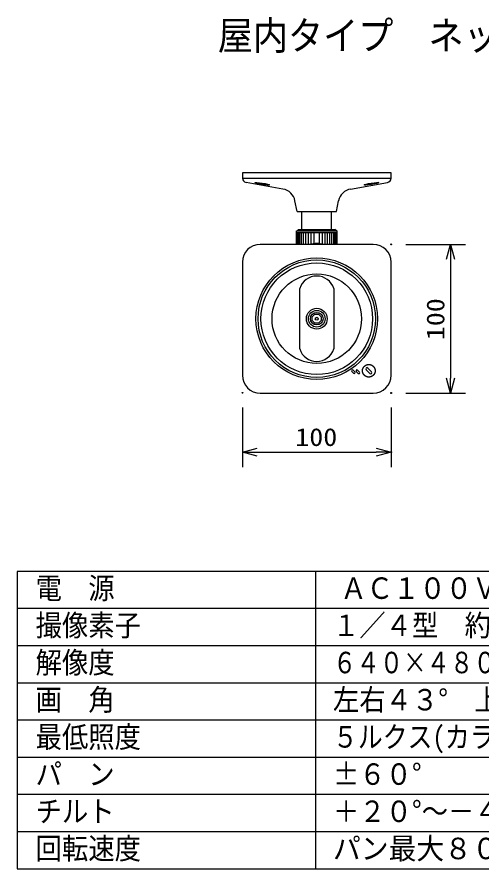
# Model space of a CAD drawing. Units: millimetres, scale not verified. Extents: x -63 to 63, y -57 to 58.
# Drawn here: x -62.5 to 0, y -56.8 to 57.7 of the extents above; entities that cross this region are included whole.
import ezdxf
from ezdxf.enums import TextEntityAlignment as Align

# ---------------------------------------------------------------- set-up
doc = ezdxf.new("R2010")
doc.units = ezdxf.units.MM
doc.header["$LTSCALE"] = 0.191673
doc.header["$PDMODE"] = 32
doc.header["$PDSIZE"] = 0.0958
for name, color, linetype in [('0-0_MOJI1', 2, 'Continuous'), ('0-2_GAIKEI', 1, 'Continuous'), ('0-3_WAKU', 7, 'Continuous')]:
    doc.layers.add(name, color=color, linetype=linetype)
doc.styles.add('ＭＳ ゴシック', font='')
doc.styles.get('ＭＳ ゴシック').set_extended_font_data('MS Gothic')

# ---------------------------------------------------------------- blocks, each defined once
blk = doc.blocks.new('_OPEN30')
at = {"layer": '0-3_WAKU'}
blk.add_line((0, 0), (-1, 0), dxfattribs=at)
blk.add_lwpolyline([(-1, 0.26795), (0, 0), (-1, -0.26795)], dxfattribs=at)

msp = doc.modelspace()

# ---------------------------------------------------------------- linework, layer by layer
at = {"layer": '0-2_GAIKEI', "color": 7}
for p, q in [((-12.1928, 36.7514), (-32.1928, 36.7514)), ((-32.1928, 36.7514), (-32.1928, 36.0548)), ((-12.1928, 36.0548), (-12.1928, 36.7514)), ((-26.7434, 34.5897), (-31.697, 35.4639)), ((-17.6422, 34.5897), (-12.6885, 35.4639)), ((-24.8428, 31.5514), (-25.1284, 33.0056)), ((-19.5428, 31.5514), (-19.2571, 33.0056)), ((-24.8428, 31.5514), (-19.5428, 31.5514)), ((-24.1928, 29.1514), (-24.1928, 31.5514)), ((-20.1928, 29.1514), (-20.1928, 31.5514)), ((-24.9314, 28.7514), (-24.9314, 28.9514)), ((-24.9314, 28.9514), (-19.4542, 28.9514)), ((-24.9314, 28.7514), (-19.4542, 28.7514)), ((-24.9314, 27.1514), (-24.9314, 28.7514)), ((-24.8428, 28.9514), (-24.6428, 29.1514)), ((-24.6428, 29.1514), (-19.7428, 29.1514)), ((-19.5428, 28.9514), (-19.7428, 29.1514)), ((-19.4542, 28.7514), (-19.4542, 28.9514)), ((-19.4542, 27.1514), (-19.4542, 28.7514)), ((-14.5928, 27.1514), (-29.7928, 27.1514)), ((-32.1928, 24.7514), (-32.1928, 9.5514)), ((-12.1928, 9.5514), (-12.1928, 24.7514)), ((-29.7928, 7.1514), (-14.5928, 7.1514))]:
    msp.add_line(p, q, dxfattribs=at)
at = {"layer": '0-2_GAIKEI'}
for p, q in [((-32.1928, 36.0548), (-12.1928, 36.0548)), ((-24.7999, 27.1514), (-24.7999, 28.7514)), ((-24.6577, 27.1514), (-24.6577, 28.7514)), ((-24.468, 27.1514), (-24.468, 28.7514)), ((-24.2343, 27.1514), (-24.2343, 28.7514)), ((-23.9613, 27.1514), (-23.9613, 28.7514)), ((-23.6543, 27.1514), (-23.6543, 28.7514)), ((-23.3192, 27.1514), (-23.3192, 28.7514)), ((-22.9626, 27.185), (-22.9626, 28.7514)), ((-22.5626, 27.2362), (-22.5626, 28.7514)), ((-21.823, 27.2362), (-21.823, 28.7514)), ((-21.423, 27.185), (-21.423, 28.7514)), ((-21.0663, 27.1514), (-21.0663, 28.7514)), ((-20.7312, 27.1514), (-20.7312, 28.7514)), ((-20.4242, 27.1514), (-20.4242, 28.7514)), ((-20.1512, 27.1514), (-20.1512, 28.7514)), ((-19.9176, 27.1514), (-19.9176, 28.7514)), ((-19.7278, 27.1514), (-19.7278, 28.7514)), ((-19.5856, 27.1514), (-19.5856, 28.7514)), ((-24.4928, 13.0888), (-24.4928, 21.214)), ((-19.8928, 21.214), (-19.8928, 13.0888)), ((-22.7933, 17.4001), (-22.4415, 17.7519)), ((-22.7933, 16.9027), (-22.7933, 17.4001)), ((-22.4415, 17.7519), (-21.944, 17.7519)), ((-21.944, 17.7519), (-21.5923, 17.4001)), ((-21.5923, 17.4001), (-21.5923, 16.9027)), ((-22.4415, 16.5509), (-22.7933, 16.9027)), ((-21.944, 16.5509), (-22.4415, 16.5509)), ((-21.5923, 16.9027), (-21.944, 16.5509)), ((-16.0295, 10.3013), (-16.0264, 10.3178)), ((-16.0264, 10.3178), (-16.0229, 10.3343)), ((-16.0229, 10.3343), (-16.0192, 10.3507)), ((-16.0192, 10.3507), (-16.015, 10.3671)), ((-16.015, 10.3671), (-16.0106, 10.3833)), ((-16.0106, 10.3833), (-16.0058, 10.3995)), ((-16.0058, 10.3995), (-16.0008, 10.4157)), ((-16.0008, 10.4157), (-15.9953, 10.4317)), ((-15.9953, 10.4317), (-15.9896, 10.4476)), ((-15.9896, 10.4476), (-15.9835, 10.4635)), ((-15.9835, 10.4635), (-15.9771, 10.4792)), ((-15.9771, 10.4792), (-15.9704, 10.4948)), ((-15.9704, 10.4948), (-15.9633, 10.5103)), ((-15.9633, 10.5103), (-15.9559, 10.5257)), ((-15.9559, 10.5257), (-15.9483, 10.541)), ((-15.9483, 10.541), (-15.9403, 10.556)), ((-15.9403, 10.556), (-15.932, 10.571)), ((-15.932, 10.571), (-15.9234, 10.5858)), ((-15.9234, 10.5858), (-15.9145, 10.6004)), ((-15.9145, 10.6004), (-15.9053, 10.6149)), ((-15.9053, 10.6149), (-15.8958, 10.6291)), ((-15.8958, 10.6291), (-15.8861, 10.6432)), ((-15.8861, 10.6432), (-15.876, 10.6571)), ((-15.876, 10.6571), (-15.8657, 10.6708)), ((-15.8657, 10.6708), (-15.855, 10.6843)), ((-15.855, 10.6843), (-15.8441, 10.6976)), ((-15.8441, 10.6976), (-15.833, 10.7106)), ((-15.833, 10.7106), (-15.8215, 10.7235)), ((-15.8215, 10.7235), (-15.8098, 10.7361)), ((-15.8098, 10.7361), (-15.7979, 10.7484)), ((-15.7979, 10.7484), (-15.7856, 10.7605)), ((-15.7856, 10.7605), (-15.7732, 10.7724)), ((-15.7732, 10.7724), (-15.7605, 10.784)), ((-15.7605, 10.784), (-15.7475, 10.7954)), ((-15.7475, 10.7954), (-15.7344, 10.8065)), ((-15.7344, 10.8065), (-15.721, 10.8173)), ((-15.721, 10.8173), (-15.7073, 10.8278)), ((-15.7073, 10.8278), (-15.6935, 10.8381)), ((-15.6935, 10.8381), (-15.6795, 10.8481)), ((-15.6795, 10.8481), (-15.6653, 10.8578)), ((-15.6653, 10.8578), (-15.6509, 10.8672)), ((-15.6509, 10.8672), (-15.6364, 10.8764)), ((-15.6364, 10.8764), (-15.6216, 10.8852)), ((-15.6216, 10.8852), (-15.6067, 10.8937)), ((-15.6067, 10.8937), (-15.5917, 10.9019)), ((-15.5917, 10.9019), (-15.5765, 10.9099)), ((-15.5765, 10.9099), (-15.5611, 10.9175)), ((-15.5611, 10.9175), (-15.5456, 10.9247)), ((-15.5456, 10.9247), (-15.53, 10.9317)), ((-15.53, 10.9317), (-15.5143, 10.9383)), ((-15.5143, 10.9383), (-15.4984, 10.9446)), ((-15.4984, 10.9446), (-15.4824, 10.9506)), ((-15.4824, 10.9506), (-15.4664, 10.9562)), ((-15.4664, 10.9562), (-15.4502, 10.9615)), ((-15.4502, 10.9615), (-15.4339, 10.9665)), ((-15.4339, 10.9665), (-15.4176, 10.9712)), ((-15.4176, 10.9712), (-15.4012, 10.9755)), ((-15.4012, 10.9755), (-15.3848, 10.9795)), ((-15.3848, 10.9795), (-15.3682, 10.9831)), ((-15.3682, 10.9831), (-15.3517, 10.9864)), ((-15.3517, 10.9864), (-15.335, 10.9894)), ((-15.3413, 10.5262), (-14.818, 10.0029)), ((-15.335, 10.9894), (-15.3184, 10.9921)), ((-15.3184, 10.9921), (-15.3017, 10.9944)), ((-15.3017, 10.9944), (-15.285, 10.9964)), ((-15.285, 10.9964), (-15.2682, 10.9981)), ((-15.2682, 10.9981), (-15.2515, 10.9994)), ((-15.2515, 10.9994), (-15.2348, 11.0004)), ((-15.2348, 11.0004), (-15.2181, 11.0011)), ((-15.2181, 11.0011), (-15.2014, 11.0014)), ((-15.2014, 11.0014), (-15.1847, 11.0015)), ((-15.1847, 11.0015), (-15.168, 11.0011)), ((-15.168, 11.0011), (-15.1514, 11.0005)), ((-15.1514, 11.0005), (-15.1348, 10.9995)), ((-15.1348, 10.9995), (-15.1183, 10.9982)), ((-15.1183, 10.9982), (-15.1018, 10.9966)), ((-15.1018, 10.9966), (-15.0853, 10.9946)), ((-15.0853, 10.9946), (-15.069, 10.9923)), ((-15.069, 10.9923), (-15.0527, 10.9898)), ((-15.0527, 10.9898), (-15.0364, 10.9869)), ((-15.0364, 10.9869), (-15.0203, 10.9837)), ((-15.0203, 10.9837), (-15.0042, 10.9801)), ((-15.0042, 10.9801), (-14.9882, 10.9763)), ((-14.9882, 10.9763), (-14.9723, 10.9722)), ((-14.9723, 10.9722), (-14.9564, 10.9678)), ((-14.9564, 10.9678), (-14.9407, 10.963)), ((-14.9407, 10.963), (-14.9251, 10.958)), ((-14.9251, 10.958), (-14.9096, 10.9527)), ((-14.9096, 10.9527), (-14.8942, 10.9471)), ((-14.8942, 10.9471), (-14.879, 10.9412)), ((-14.879, 10.9412), (-14.8638, 10.935)), ((-14.8638, 10.935), (-14.8488, 10.9286)), ((-14.8488, 10.9286), (-14.8339, 10.9218)), ((-14.8339, 10.9218), (-14.8192, 10.9148)), ((-14.8192, 10.9148), (-14.8046, 10.9075)), ((-14.8046, 10.9075), (-14.7901, 10.9)), ((-14.7901, 10.9), (-14.7758, 10.8921)), ((-14.7758, 10.8921), (-14.7617, 10.884)), ((-14.7617, 10.884), (-14.7477, 10.8757)), ((-14.7477, 10.8757), (-14.7339, 10.8671)), ((-14.7339, 10.8671), (-14.7203, 10.8582)), ((-14.7203, 10.8582), (-14.7068, 10.849)), ((-14.7068, 10.849), (-14.6936, 10.8397)), ((-14.6936, 10.8397), (-14.6805, 10.83)), ((-14.6805, 10.83), (-14.6676, 10.8201)), ((-14.6676, 10.8201), (-14.6549, 10.81)), ((-14.6549, 10.81), (-14.6424, 10.7996)), ((-14.6424, 10.7996), (-14.6301, 10.789)), ((-14.6301, 10.789), (-14.6181, 10.7782)), ((-14.6181, 10.7782), (-14.6062, 10.7671)), ((-14.6062, 10.7671), (-14.5946, 10.7558)), ((-14.5946, 10.7558), (-14.5832, 10.7442)), ((-14.5832, 10.7442), (-14.572, 10.7325)), ((-14.572, 10.7325), (-14.5611, 10.7205)), ((-14.5611, 10.7205), (-14.5504, 10.7083)), ((-14.5504, 10.7083), (-14.5399, 10.6959)), ((-14.5399, 10.6959), (-14.5297, 10.6833)), ((-14.5297, 10.6833), (-14.5197, 10.6705)), ((-14.5197, 10.6705), (-14.5099, 10.6575)), ((-14.5099, 10.6575), (-14.5004, 10.6443)), ((-14.5004, 10.6443), (-14.4911, 10.6309)), ((-14.4911, 10.6309), (-14.4821, 10.6174)), ((-14.4821, 10.6174), (-14.4734, 10.6037)), ((-14.4734, 10.6037), (-14.4649, 10.5898)), ((-14.4649, 10.5898), (-14.4566, 10.5757)), ((-14.4566, 10.5757), (-14.4487, 10.5615)), ((-14.4487, 10.5615), (-14.441, 10.5471)), ((-14.441, 10.5471), (-14.4335, 10.5326)), ((-14.4335, 10.5326), (-14.4264, 10.518)), ((-14.4264, 10.518), (-14.4195, 10.5032)), ((-14.4195, 10.5032), (-14.4128, 10.4882)), ((-14.4128, 10.4882), (-14.4065, 10.4732)), ((-14.4065, 10.4732), (-14.4004, 10.458)), ((-14.4004, 10.458), (-14.3947, 10.4427)), ((-14.3947, 10.4427), (-14.3892, 10.4272)), ((-14.3892, 10.4272), (-14.384, 10.4117)), ((-14.384, 10.4117), (-14.3791, 10.396)), ((-14.3791, 10.396), (-14.3745, 10.3803)), ((-14.3745, 10.3803), (-14.3702, 10.3645)), ((-14.3702, 10.3645), (-14.3662, 10.3485)), ((-14.3662, 10.3485), (-14.3625, 10.3325)), ((-14.3625, 10.3325), (-14.3591, 10.3164)), ((-14.3591, 10.3164), (-14.356, 10.3002)), ((-17.2304, 9.8193), (-17.4849, 10.0738)), ((-17.3152, 10.2435), (-17.0607, 9.989)), ((-16.6175, 9.8081), (-16.8721, 10.0626)), ((-16.7024, 10.2323), (-16.4478, 9.9778)), ((-16.0428, 10.1514), (-16.0421, 10.1848)), ((-16.0407, 10.1138), (-16.0428, 10.1514)), ((-16.0421, 10.1848), (-16.0413, 10.2015)), ((-16.0413, 10.2015), (-16.0402, 10.2182)), ((-16.0378, 10.0761), (-16.0407, 10.1138)), ((-16.0402, 10.2182), (-16.0387, 10.2348)), ((-16.0387, 10.2348), (-16.0369, 10.2515)), ((-16.0357, 10.0475), (-16.0378, 10.0761)), ((-16.0369, 10.2515), (-16.0348, 10.2681)), ((-16.0323, 10.0189), (-16.0357, 10.0475)), ((-16.0348, 10.2681), (-16.0323, 10.2847)), ((-16.0323, 10.2847), (-16.0295, 10.3013)), ((-16.0295, 10.0005), (-16.0323, 10.0189)), ((-16.0263, 9.9822), (-16.0295, 10.0005)), ((-16.0229, 9.9681), (-16.0263, 9.9822)), ((-16.0194, 9.954), (-16.0229, 9.9681)), ((-16.0155, 9.9385), (-16.0194, 9.954)), ((-16.0112, 9.9231), (-16.0155, 9.9385)), ((-16.0066, 9.9067), (-16.0112, 9.9231)), ((-16.0017, 9.8905), (-16.0066, 9.9067)), ((-15.9965, 9.8747), (-16.0017, 9.8905)), ((-15.9909, 9.8591), (-15.9965, 9.8747)), ((-15.9852, 9.8438), (-15.9909, 9.8591)), ((-15.9791, 9.8287), (-15.9852, 9.8438)), ((-15.9727, 9.8136), (-15.9791, 9.8287)), ((-15.966, 9.7987), (-15.9727, 9.8136)), ((-15.9591, 9.7838), (-15.966, 9.7987)), ((-15.9519, 9.7691), (-15.9591, 9.7838)), ((-15.9443, 9.7546), (-15.9519, 9.7691)), ((-15.9365, 9.7402), (-15.9443, 9.7546)), ((-15.9285, 9.726), (-15.9365, 9.7402)), ((-15.9202, 9.712), (-15.9285, 9.726)), ((-15.9116, 9.6981), (-15.9202, 9.712)), ((-15.9027, 9.6845), (-15.9116, 9.6981)), ((-15.8936, 9.6709), (-15.9027, 9.6845)), ((-15.8842, 9.6576), (-15.8936, 9.6709)), ((-15.8746, 9.6445), (-15.8842, 9.6576)), ((-15.8647, 9.6315), (-15.8746, 9.6445)), ((-15.8546, 9.6187), (-15.8647, 9.6315)), ((-15.8443, 9.6062), (-15.8546, 9.6187)), ((-15.8337, 9.5938), (-15.8443, 9.6062)), ((-15.8229, 9.5816), (-15.8337, 9.5938)), ((-15.8119, 9.5697), (-15.8229, 9.5816)), ((-15.8007, 9.5579), (-15.8119, 9.5697)), ((-15.7892, 9.5464), (-15.8007, 9.5579)), ((-15.7775, 9.5351), (-15.7892, 9.5464)), ((-15.7656, 9.524), (-15.7775, 9.5351)), ((-15.7536, 9.5131), (-15.7656, 9.524)), ((-15.7413, 9.5025), (-15.7536, 9.5131)), ((-15.7288, 9.4921), (-15.7413, 9.5025)), ((-15.7161, 9.4819), (-15.7288, 9.4921)), ((-15.7032, 9.472), (-15.7161, 9.4819)), ((-15.6901, 9.4623), (-15.7032, 9.472)), ((-15.6769, 9.4529), (-15.6901, 9.4623)), ((-15.6635, 9.4437), (-15.6769, 9.4529)), ((-15.6499, 9.4348), (-15.6635, 9.4437)), ((-15.6361, 9.4261), (-15.6499, 9.4348)), ((-15.6222, 9.4177), (-15.6361, 9.4261)), ((-15.6081, 9.4096), (-15.6222, 9.4177)), ((-15.5938, 9.4017), (-15.6081, 9.4096)), ((-15.5794, 9.3941), (-15.5938, 9.4017)), ((-15.5648, 9.3868), (-15.5794, 9.3941)), ((-15.5501, 9.3798), (-15.5648, 9.3868)), ((-15.5353, 9.373), (-15.5501, 9.3798)), ((-15.5202, 9.3666), (-15.5353, 9.373)), ((-15.5051, 9.3604), (-15.5202, 9.3666)), ((-15.4898, 9.3546), (-15.5051, 9.3604)), ((-15.4745, 9.349), (-15.4898, 9.3546)), ((-15.4589, 9.3437), (-15.4745, 9.349)), ((-15.4433, 9.3388), (-15.4589, 9.3437)), ((-15.4276, 9.3341), (-15.4433, 9.3388)), ((-15.4118, 9.3298), (-15.4276, 9.3341)), ((-15.3958, 9.3257), (-15.4118, 9.3298)), ((-15.3798, 9.322), (-15.3958, 9.3257)), ((-15.3637, 9.3185), (-15.3798, 9.322)), ((-15.3475, 9.3154), (-15.3637, 9.3185)), ((-15.3312, 9.3126), (-15.3475, 9.3154)), ((-15.3149, 9.3101), (-15.3312, 9.3126)), ((-15.2985, 9.3079), (-15.3149, 9.3101)), ((-15.2821, 9.3061), (-15.2985, 9.3079)), ((-15.2656, 9.3045), (-15.2821, 9.3061)), ((-15.249, 9.3033), (-15.2656, 9.3045)), ((-15.2324, 9.3024), (-15.249, 9.3033)), ((-15.2158, 9.3018), (-15.2324, 9.3024)), ((-15.1992, 9.3015), (-15.2158, 9.3018)), ((-15.1825, 9.3016), (-15.1992, 9.3015)), ((-15.1659, 9.302), (-15.1825, 9.3016)), ((-15.1492, 9.3027), (-15.1659, 9.302)), ((-15.1325, 9.3037), (-15.1492, 9.3027)), ((-15.1158, 9.3051), (-15.1325, 9.3037)), ((-15.0992, 9.3068), (-15.1158, 9.3051)), ((-15.0825, 9.3088), (-15.0992, 9.3068)), ((-15.0659, 9.3111), (-15.0825, 9.3088)), ((-15.0494, 9.3138), (-15.0659, 9.3111)), ((-15.0328, 9.3168), (-15.0494, 9.3138)), ((-15.0163, 9.3201), (-15.0328, 9.3168)), ((-14.9999, 9.3237), (-15.0163, 9.3201)), ((-14.9835, 9.3277), (-14.9999, 9.3237)), ((-14.9672, 9.332), (-14.9835, 9.3277)), ((-14.951, 9.3366), (-14.9672, 9.332)), ((-14.9349, 9.3415), (-14.951, 9.3366)), ((-14.9188, 9.3468), (-14.9349, 9.3415)), ((-14.9028, 9.3524), (-14.9188, 9.3468)), ((-14.887, 9.3583), (-14.9028, 9.3524)), ((-14.8712, 9.3646), (-14.887, 9.3583)), ((-14.8556, 9.3712), (-14.8712, 9.3646)), ((-14.8401, 9.3781), (-14.8556, 9.3712)), ((-14.8247, 9.3853), (-14.8401, 9.3781)), ((-14.8094, 9.3928), (-14.8247, 9.3853)), ((-14.7943, 9.4007), (-14.8094, 9.3928)), ((-14.7794, 9.4088), (-14.7943, 9.4007)), ((-14.7646, 9.4173), (-14.7794, 9.4088)), ((-14.7499, 9.426), (-14.7646, 9.4173)), ((-14.7355, 9.4351), (-14.7499, 9.426)), ((-14.7212, 9.4445), (-14.7355, 9.4351)), ((-14.707, 9.4541), (-14.7212, 9.4445)), ((-14.6931, 9.464), (-14.707, 9.4541)), ((-14.6794, 9.4743), (-14.6931, 9.464)), ((-14.6658, 9.4847), (-14.6794, 9.4743)), ((-14.6525, 9.4955), (-14.6658, 9.4847)), ((-14.6394, 9.5065), (-14.6525, 9.4955)), ((-14.6265, 9.5178), (-14.6394, 9.5065)), ((-14.6138, 9.5294), (-14.6265, 9.5178)), ((-14.6013, 9.5412), (-14.6138, 9.5294)), ((-14.5892, 9.5533), (-14.6013, 9.5412)), ((-14.5772, 9.5656), (-14.5892, 9.5533)), ((-14.5655, 9.5781), (-14.5772, 9.5656)), ((-14.554, 9.5909), (-14.5655, 9.5781)), ((-14.5428, 9.604), (-14.554, 9.5909)), ((-14.5319, 9.6172), (-14.5428, 9.604)), ((-14.5213, 9.6307), (-14.5319, 9.6172)), ((-14.5109, 9.6444), (-14.5213, 9.6307)), ((-14.5008, 9.6583), (-14.5109, 9.6444)), ((-14.491, 9.6724), (-14.5008, 9.6583)), ((-14.4814, 9.6866), (-14.491, 9.6724)), ((-14.4721, 9.7011), (-14.4814, 9.6866)), ((-14.4632, 9.7158), (-14.4721, 9.7011)), ((-14.4545, 9.7306), (-14.4632, 9.7158)), ((-14.4462, 9.7455), (-14.4545, 9.7306)), ((-14.4381, 9.7607), (-14.4462, 9.7455)), ((-14.4303, 9.7759), (-14.4381, 9.7607)), ((-14.4229, 9.7914), (-14.4303, 9.7759)), ((-14.4158, 9.8069), (-14.4229, 9.7914)), ((-14.409, 9.8226), (-14.4158, 9.8069)), ((-14.4025, 9.8384), (-14.409, 9.8226)), ((-14.3964, 9.8543), (-14.4025, 9.8384)), ((-14.3905, 9.8703), (-14.3964, 9.8543)), ((-14.385, 9.8865), (-14.3905, 9.8703)), ((-14.3799, 9.9027), (-14.385, 9.8865)), ((-14.3751, 9.919), (-14.3799, 9.9027)), ((-14.3706, 9.9354), (-14.3751, 9.919)), ((-14.3664, 9.9518), (-14.3706, 9.9354)), ((-14.3626, 9.9683), (-14.3664, 9.9518)), ((-14.3591, 9.9849), (-14.3626, 9.9683)), ((-14.3559, 10.0015), (-14.3591, 9.9849)), ((-14.356, 10.3002), (-14.3532, 10.284)), ((-14.3531, 10.0182), (-14.3559, 10.0015)), ((-14.3532, 10.284), (-14.3507, 10.2676)), ((-14.3506, 10.0348), (-14.3531, 10.0182)), ((-14.3507, 10.2676), (-14.3486, 10.2512)), ((-14.3484, 10.0516), (-14.3506, 10.0348)), ((-14.3486, 10.2512), (-14.3467, 10.2348)), ((-14.3466, 10.0683), (-14.3484, 10.0516)), ((-14.3467, 10.2348), (-14.3452, 10.2183)), ((-14.3451, 10.085), (-14.3466, 10.0683)), ((-14.3452, 10.2183), (-14.3441, 10.2018)), ((-14.344, 10.1017), (-14.3451, 10.085)), ((-14.3441, 10.2018), (-14.3432, 10.1852)), ((-14.3431, 10.1185), (-14.344, 10.1017)), ((-14.3432, 10.1852), (-14.3427, 10.1685)), ((-14.3426, 10.1352), (-14.3431, 10.1185)), ((-14.3427, 10.1685), (-14.3425, 10.1519)), ((-14.3425, 10.1519), (-14.3426, 10.1352))]:
    msp.add_line(p, q, dxfattribs=at)
at = {"layer": '0-2_GAIKEI', "color": 3}
for p, q in [((-10.1928, 27.1514), (-2.1928, 27.1514)), ((-4.1928, 25.1514), (-4.1928, 9.1514)), ((-10.1928, 7.1514), (-2.1928, 7.1514)), ((-32.1928, 5.2024), (-32.1928, -2.7976)), ((-12.1928, 5.2024), (-12.1928, -2.7976)), ((-30.1928, -0.7976), (-14.1928, -0.7976))]:
    msp.add_line(p, q, dxfattribs=at)
at = {"layer": '0-2_GAIKEI'}
msp.add_lwpolyline([(-15.0443, 9.7766), (-15.4191, 10.1514), (-15.5676, 10.2999)], dxfattribs=at)
for centre, radius in [((-22.1928, 17.1513), 8.1785), ((-22.1928, 17.1514), 7.9), ((-22.1928, 17.1514), 7.5057), ((-22.1928, 17.1514), 6.0195), ((-22.1928, 17.1514), 1.4009), ((-22.1928, 17.1514), 1.1228), ((-22.1928, 17.1514), 0.8428), ((-22.1928, 17.1514), 0.2)]:
    msp.add_circle(centre, radius, dxfattribs=at)
at = {"layer": '0-2_GAIKEI', "color": 7}
for centre, radius, start, end in [((-31.5928, 36.0548), 0.6, 180, 259.99202), ((-12.7928, 36.0548), 0.6, 280.00798, 0), ((-27.0909, 32.6201), 2, 11.11304, 79.99202), ((-17.2946, 32.6201), 2, 100.00798, 168.88696), ((-29.7928, 24.7514), 2.4, 90, 180), ((-14.5928, 24.7514), 2.4, 0, 90), ((-29.7928, 9.5514), 2.4, 180, 270), ((-14.5928, 9.5514), 2.4, 270, 0)]:
    msp.add_arc(centre, radius, start, end, dxfattribs=at)
at = {"layer": '0-2_GAIKEI'}
for centre, radius, start, end in [((-22.1928, 22.7514), 4.5, 77.89851, 102.10149), ((-22.1928, 20.4645), 2.419, 18.04857, 161.95143), ((-22.1928, 13.8383), 2.419, 198.04857, 341.95143), ((-15.4544, 10.413), 0.16, 45, 225), ((-17.4001, 10.1587), 0.12, 45, 225), ((-17.1455, 9.9041), 0.12, 225, 45), ((-16.7873, 10.1475), 0.12, 45, 225), ((-16.5327, 9.8929), 0.12, 225, 45), ((-14.9312, 9.8898), 0.16, 225, 45)]:
    msp.add_arc(centre, radius, start, end, dxfattribs=at)
for centre, major_axis in [((-29.5435, 35.2974), (0.989, -0.1574)), ((-14.842, 35.2974), (-0.989, -0.1574))]:
    msp.add_ellipse(centre, major_axis=major_axis, ratio=0.082455, dxfattribs=at)
at = {"layer": '0-3_WAKU', "color": 4}
for p, q in [((-62.5134, -16.8272), (-62.5134, -56.8271)), ((62.4864, -16.8272), (-62.5134, -16.8272)), ((-22.3079, -56.8271), (-22.3079, -16.8272)), ((-62.5134, -56.8271), (62.4864, -56.8271))]:
    msp.add_line(p, q, dxfattribs=at)
at = {"layer": '0-3_WAKU', "color": 1}
for p, q in [((62.4864, -21.8272), (-62.5134, -21.8272)), ((62.4864, -26.8272), (-62.5134, -26.8272)), ((62.4864, -31.8272), (-62.5134, -31.8272)), ((62.4864, -36.8271), (-62.5134, -36.8271)), ((62.4864, -41.8271), (-62.5134, -41.8271)), ((62.4864, -46.8271), (-62.5134, -46.8271)), ((62.4864, -51.8271), (-62.5134, -51.8271))]:
    msp.add_line(p, q, dxfattribs=at)
at = {"layer": '0-3_WAKU'}
for p in [(-12.1928, 27.1514), (-32.1928, 7.2024), (-12.1928, 7.2024), (-12.1928, 7.1514), (-4.1928, 7.1514), (-12.1928, -0.7976)]:
    msp.add_point(p, dxfattribs=at)

# ---------------------------------------------------------------- block references
at = {"layer": '0-2_GAIKEI', "xscale": 2, "yscale": 2}
for p, rotation in [((-4.1928, 27.1514), 90), ((-4.1928, 7.1514), 270), ((-32.1928, -0.7976), 180)]:
    msp.add_blockref('_OPEN30', p, dxfattribs=dict(at, rotation=rotation))
msp.add_blockref('_OPEN30', (-12.1928, -0.7976), dxfattribs=at)

# ---------------------------------------------------------------- texts
at = {"layer": '0-0_MOJI1', "style": 'ＭＳ ゴシック'}
for s, height, width, p in [('屋内タイプ\u3000ネットワークカメラ', 3.849, 0.9, (-35.5134, 52.1485)), ('電\u3000源', 2.886, 0.9, (-60.0134, -21.3823)), ('ＡＣ１００Ｖ\u3000５０／６０Ｈｚ', 2.886, 0.9, (-19.0135, -21.3823)), ('撮像素子', 2.886, 0.9, (-60.0134, -26.3823)), ('１／４型\u3000約３２万画素\u3000ＣＭＯＳセンサー', 2.886, 0.9, (-20.0135, -26.3823)), ('解像度', 2.886, 0.9, (-60.0134, -31.3823)), ('６４０×４８０、３２０×２４０、１６０×１２０ドット', 2.886, 0.8, (-20.0135, -31.3823)), ('画\u3000角', 2.886, 0.9, (-60.0134, -36.3823)), ('左右４３°\u3000上下３２°', 2.886, 0.9, (-20.0135, -36.3823)), ('最低照度', 2.886, 0.9, (-60.0134, -41.3823)), ('５ルクス(カラーナイトビューモード時:１ルクス)', 2.886, 0.85, (-20.0135, -41.3823)), ('パ\u3000ン', 2.886, 0.9, (-60.0134, -46.3823)), ('±６０°', 2.886, 0.9, (-20.0135, -46.3823)), ('チルト', 2.886, 0.9, (-60.0134, -51.3822)), ('＋２０°～－４５°', 2.886, 0.9, (-20.0135, -51.3822)), ('回転速度', 2.886, 0.9, (-60.0134, -56.3822)), ('パン最大８０°/秒\u3000チルト最大８０°/秒', 2.886, 0.95, (-20.0135, -56.3822))]:
    msp.add_text(s, height=height, dxfattribs=dict(at, width=width)).set_placement(p, align=Align.BOTTOM_LEFT)
at = {"layer": '0-2_GAIKEI', "color": 3, "style": 'ＭＳ ゴシック', "width": 1.15}
msp.add_text('100', height=2.406, rotation=90, dxfattribs=at).set_placement((-4.3024, 14.2643), align=Align.BOTTOM_LEFT)
msp.add_text('100', height=2.406, dxfattribs=at).set_placement((-25.0799, -0.688), align=Align.BOTTOM_LEFT)

doc.saveas('drawing.dxf')
